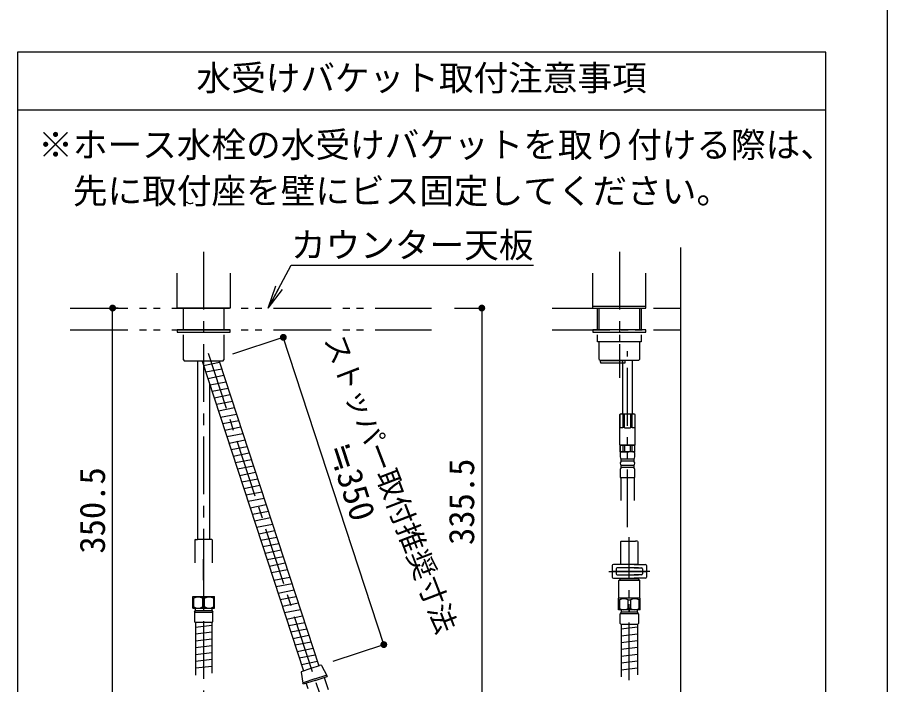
# Model space of a CAD drawing. Units: millimetres on the paper, scale 1:20. Extents: x -205 to 195, y -144 to 136.
# Drawn here: x 119.7 to 195, y 10.5 to 68.3 of the extents above; entities that cross this region are included whole.
import ezdxf
from ezdxf.enums import TextEntityAlignment as Align

# ---------------------------------------------------------------- set-up
doc = ezdxf.new("R2010")
doc.units = ezdxf.units.MM
doc.linetypes.add('CHAIN1', pattern=[8, 5, -1, 1, -1])
doc.linetypes.add('DOUBLE_CHAIN1', pattern=[8.8, 5, -1, 0.6, -0.6, 0.6, -1])
for name, color, linetype in [('0-2_2', 7, 'Continuous'), ('0-3_3', 4, 'Continuous'), ('0-B_11', 6, 'Continuous')]:
    doc.layers.add(name, color=color, linetype=linetype)
doc.styles.add('ＭＳ ゴシック', font='')
doc.styles.get('ＭＳ ゴシック').set_extended_font_data('MS Gothic')

msp = doc.modelspace()

# ---------------------------------------------------------------- hatches: boundary and pattern name
at = {"layer": '0-3_3'}
for points in [[(128.195, 43.099, 1), (127.595, 43.099, 1)], [(160.163, 43.099, 1), (159.563, 43.099, 1)], [(142.975, 40.563, 1), (142.375, 40.563, 1)], [(151.677, 13.943, 1), (151.077, 13.943, 1)]]:
    msp.add_hatch(color=132, dxfattribs=at).paths.add_polyline_path(points)

# ---------------------------------------------------------------- linework, layer by layer
at = {"layer": '0-2_2'}
msp.add_lwpolyline([(189.65, -24.721), (189.65, 65.279), (119.65, 65.279), (119.65, -24.721)], close=True, dxfattribs=at)
at = {"layer": '0-3_3'}
for p, q in [((119.65, 60.279), (189.65, 60.279)), ((177.076, 48.335), (177.076, -18.609)), ((133.477, 43.099), (133.477, 46.11)), ((138.077, 46.11), (138.077, 43.099)), ((169.476, 43.099), (169.476, 46.11)), ((174.076, 43.099), (174.076, 46.11)), ((141.369, 43.099), (142.014, 45.021)), ((141.369, 43.099), (142.308, 44.864)), ((141.369, 43.099), (142.603, 44.708)), ((128.363, 43.099), (127.895, 43.099)), ((127.895, 8.049), (127.895, 43.099)), ((138.077, 43.099), (133.477, 43.099)), ((134.028, 41.219), (134.028, 43.099)), ((137.528, 43.099), (137.528, 41.219)), ((157.511, 43.099), (159.863, 43.099)), ((159.863, 43.099), (159.863, 9.549)), ((169.476, 43.249), (174.076, 43.249)), ((169.476, 43.099), (174.076, 43.099)), ((170.026, 41.219), (170.026, 43.099)), ((173.526, 43.099), (173.526, 41.219)), ((133.478, 41.219), (133.478, 41.019)), ((135.778, 41.219), (133.478, 41.219)), ((133.478, 41.019), (134.028, 41.019)), ((134.003, 41.019), (134.637, 41.019)), ((134.028, 41.019), (135.778, 41.019)), ((134.028, 38.609), (134.028, 40.769)), ((134.922, 41.019), (135.17, 41.019)), ((138.078, 41.219), (135.778, 41.219)), ((135.778, 41.019), (137.528, 41.019)), ((136.385, 41.019), (136.633, 41.019)), ((136.918, 41.019), (137.553, 41.019)), ((137.528, 40.769), (137.528, 38.609)), ((169.476, 41.219), (169.476, 41.019)), ((171.776, 41.219), (169.476, 41.219)), ((169.476, 41.019), (170.026, 41.019)), ((169.876, 40.169), (169.876, 40.769)), ((170.001, 41.019), (170.635, 41.019)), ((170.026, 41.019), (171.776, 41.019)), ((170.921, 41.019), (171.169, 41.019)), ((174.076, 41.219), (171.776, 41.219)), ((171.776, 41.019), (173.526, 41.019)), ((171.776, 40.787), (171.776, 40.169)), ((172.383, 41.019), (172.631, 41.019)), ((172.917, 41.019), (173.551, 41.019)), ((138.292, 39.13), (142.675, 40.563)), ((151.377, 13.943), (142.675, 40.563)), ((170.026, 38.649), (170.026, 40.169)), ((173.526, 40.169), (173.526, 38.649)), ((134.028, 38.609), (134.103, 38.534)), ((134.103, 38.534), (134.128, 38.509)), ((134.218, 38.509), (134.128, 38.509)), ((137.428, 38.509), (134.218, 38.509)), ((135.278, 23.059), (135.278, 38.509)), ((135.655, 38.509), (144.428, 11.672)), ((137.128, 38.509), (145.758, 12.107)), ((137.428, 38.509), (137.453, 38.534)), ((137.453, 38.534), (137.528, 38.609)), ((170.126, 38.399), (170.126, 38.539)), ((170.136, 38.549), (171.976, 38.549)), ((172.076, 33.929), (172.076, 38.549)), ((172.286, 38.359), (172.286, 38.549)), ((172.876, 38.549), (172.876, 33.929)), ((135.778, 38.131), (137.162, 38.403)), ((135.962, 37.57), (137.346, 37.842)), ((170.176, 38.349), (172.276, 38.349)), ((136.145, 37.009), (137.529, 37.281)), ((136.278, 36.603), (136.278, 23.059)), ((136.328, 36.449), (137.712, 36.72)), ((136.512, 35.888), (137.896, 36.159)), ((136.695, 35.327), (138.079, 35.599)), ((136.878, 34.766), (138.262, 35.038)), ((137.061, 34.205), (138.446, 34.477)), ((137.245, 33.645), (138.629, 33.916)), ((172.476, 33.929), (173.076, 33.929)), ((173.076, 33.929), (173.126, 33.879)), ((137.428, 33.084), (138.812, 33.355)), ((171.826, 33.879), (171.831, 33.879)), ((171.831, 32.729), (171.831, 33.879)), ((172.081, 33.879), (172.226, 33.879)), ((172.081, 33.879), (172.081, 32.729)), ((172.226, 32.729), (172.226, 33.879)), ((172.726, 33.879), (172.871, 33.879)), ((172.726, 33.879), (172.726, 32.729)), ((172.871, 32.729), (172.871, 33.879)), ((173.121, 33.879), (173.126, 33.879)), ((173.121, 33.879), (173.121, 32.729)), ((173.126, 33.879), (173.126, 31.249)), ((137.611, 32.523), (138.996, 32.795)), ((172.081, 32.729), (171.831, 32.729)), ((172.226, 32.729), (172.726, 32.729)), ((173.121, 32.729), (172.871, 32.729)), ((137.795, 31.962), (139.179, 32.234)), ((137.978, 31.401), (139.362, 31.673)), ((138.161, 30.841), (139.546, 31.112)), ((171.826, 31.249), (173.126, 31.249)), ((171.846, 31.229), (171.826, 31.249)), ((171.826, 31.179), (171.876, 31.229)), ((171.831, 31.179), (171.826, 31.179)), ((171.826, 31.179), (171.826, 30.679)), ((171.831, 31.179), (171.826, 31.179)), ((171.831, 31.179), (171.831, 30.679)), ((173.106, 31.229), (171.846, 31.229)), ((172.081, 31.179), (172.081, 30.679)), ((172.226, 31.179), (172.081, 31.179)), ((172.226, 31.179), (172.226, 30.679)), ((172.726, 30.679), (172.726, 31.179)), ((172.871, 31.179), (172.726, 31.179)), ((172.871, 30.679), (172.871, 31.179)), ((173.076, 31.229), (173.126, 31.179)), ((173.126, 31.249), (173.106, 31.229)), ((173.121, 30.679), (173.121, 31.179)), ((173.126, 31.179), (173.121, 31.179)), ((173.126, 30.679), (173.126, 31.179)), ((138.345, 30.28), (139.729, 30.551)), ((171.876, 30.629), (171.826, 30.679)), ((171.826, 30.679), (171.831, 30.679)), ((171.836, 30.529), (171.836, 30.204)), ((171.876, 30.629), (172.476, 30.629)), ((173.016, 30.629), (171.936, 30.629)), ((172.081, 30.679), (172.226, 30.679)), ((173.026, 30.629), (172.476, 30.629)), ((172.726, 30.679), (172.871, 30.679)), ((173.026, 30.629), (173.076, 30.629)), ((173.126, 30.679), (173.076, 30.629)), ((173.116, 30.204), (173.116, 30.529)), ((173.121, 30.679), (173.126, 30.679)), ((138.528, 29.719), (139.912, 29.991)), ((138.711, 29.158), (140.095, 29.43)), ((171.926, 30.029), (173.026, 30.029)), ((171.926, 29.829), (171.926, 30.029)), ((173.026, 29.829), (171.926, 29.829)), ((173.026, 30.029), (173.026, 29.829)), ((173.026, 29.479), (173.026, 29.279)), ((138.895, 28.597), (140.279, 28.869)), ((171.836, 29.104), (171.836, 28.429)), ((173.026, 29.279), (171.926, 29.279)), ((139.078, 28.037), (140.462, 28.308)), ((171.901, 28.429), (171.901, 26.429)), ((173.051, 28.429), (173.051, 26.429)), ((139.261, 27.476), (140.645, 27.747)), ((139.445, 26.915), (140.829, 27.187)), ((139.628, 26.354), (141.012, 26.626)), ((139.811, 25.793), (141.195, 26.065)), ((139.995, 25.233), (141.379, 25.504)), ((140.178, 24.672), (141.562, 24.943)), ((140.361, 24.111), (141.745, 24.383)), ((140.545, 23.55), (141.929, 23.822)), ((135.078, 23.059), (135.028, 23.009)), ((135.028, 23.009), (135.028, 21.034)), ((135.078, 23.059), (135.247, 23.059)), ((136.528, 23.009), (136.528, 21.034)), ((140.728, 22.989), (142.112, 23.261)), ((140.911, 22.429), (142.295, 22.7)), ((171.886, 22.859), (171.886, 20.884)), ((173.336, 22.909), (173.167, 22.909)), ((173.336, 22.909), (173.386, 22.859)), ((173.386, 22.859), (173.386, 20.884)), ((141.095, 21.868), (142.479, 22.139)), ((141.278, 21.307), (142.662, 21.579)), ((141.461, 20.746), (142.845, 21.018)), ((141.644, 20.185), (143.029, 20.457)), ((171.156, 20.784), (171.156, 19.784)), ((172.221, 20.884), (171.256, 20.884)), ((171.506, 20.504), (171.506, 20.064)), ((172.221, 20.584), (171.586, 20.584)), ((173.426, 20.584), (171.842, 20.584)), ((173.417, 20.884), (171.851, 20.884)), ((173.051, 20.884), (174.016, 20.884)), ((173.051, 20.584), (173.686, 20.584)), ((173.766, 20.504), (173.766, 20.064)), ((174.116, 20.784), (174.116, 19.784)), ((141.861, 19.522), (143.246, 19.793)), ((171.256, 19.684), (172.221, 19.684)), ((171.586, 19.984), (172.221, 19.984)), ((171.886, 19.659), (171.736, 19.509)), ((171.815, 19.684), (173.453, 19.684)), ((171.824, 19.984), (173.444, 19.984)), ((171.886, 19.684), (171.886, 19.659)), ((171.886, 19.684), (171.886, 19.659)), ((171.886, 19.659), (172.636, 19.659)), ((173.686, 19.984), (173.051, 19.984)), ((174.016, 19.684), (173.051, 19.684)), ((173.536, 19.508), (173.386, 19.659)), ((142.045, 18.961), (143.429, 19.232)), ((172.636, 19.509), (171.736, 19.509)), ((171.736, 17.959), (171.736, 19.509)), ((173.536, 19.509), (172.636, 19.509)), ((173.536, 17.959), (173.536, 19.508)), ((134.828, 18.109), (135.778, 18.109)), ((134.828, 17.209), (134.828, 18.109)), ((135.778, 18.109), (136.727, 18.109)), ((136.728, 17.209), (136.727, 18.109)), ((142.228, 18.4), (143.612, 18.672)), ((142.411, 17.839), (143.796, 18.111)), ((134.828, 17.959), (134.915, 17.959)), ((136.727, 17.959), (136.64, 17.959)), ((142.595, 17.278), (143.979, 17.55)), ((172.636, 17.959), (171.686, 17.959)), ((171.686, 17.059), (171.686, 17.959)), ((171.686, 17.809), (171.774, 17.809)), ((173.586, 17.959), (172.636, 17.959)), ((173.586, 17.809), (173.498, 17.809)), ((173.586, 17.059), (173.586, 17.959)), ((134.828, 17.109), (135.778, 17.109)), ((134.983, 16.744), (135.078, 16.909)), ((134.983, 16.744), (136.573, 16.744)), ((134.983, 16.744), (134.983, 15.929)), ((135.078, 16.909), (135.078, 17.109)), ((135.078, 16.909), (136.478, 16.909)), ((135.778, 17.109), (136.728, 17.109)), ((136.573, 15.929), (136.573, 16.744)), ((136.728, 17.109), (136.728, 17.209)), ((142.778, 16.718), (144.162, 16.989)), ((171.686, 16.959), (171.686, 17.059)), ((172.636, 16.959), (171.686, 16.959)), ((173.431, 16.594), (171.841, 16.594)), ((171.841, 15.779), (171.841, 16.594)), ((173.336, 16.759), (171.936, 16.759)), ((173.586, 16.959), (172.636, 16.959)), ((173.336, 16.759), (173.336, 16.959)), ((173.431, 16.594), (173.336, 16.759)), ((173.431, 16.594), (173.431, 15.779)), ((136.503, 15.859), (135.053, 15.859)), ((135.078, 15.859), (135.078, 11.29)), ((136.478, 15.859), (136.478, 11.468)), ((142.961, 16.157), (144.346, 16.428)), ((143.145, 15.596), (144.529, 15.868)), ((136.478, 15.598), (135.078, 15.426)), ((136.478, 15.598), (136.478, 15.308)), ((143.328, 15.035), (144.712, 15.307)), ((171.911, 15.709), (173.361, 15.709)), ((171.936, 15.709), (171.936, 11.14)), ((173.336, 15.448), (171.936, 15.276)), ((173.336, 15.709), (173.336, 11.318)), ((173.336, 15.448), (173.336, 15.158)), ((136.478, 15.008), (135.078, 14.836)), ((136.478, 14.418), (135.078, 14.246)), ((143.511, 14.474), (144.895, 14.746)), ((173.336, 14.858), (171.936, 14.686)), ((136.478, 13.828), (135.078, 13.656)), ((143.695, 13.914), (145.079, 14.185)), ((143.878, 13.353), (145.262, 13.624)), ((146.994, 12.511), (151.377, 13.943)), ((173.336, 14.268), (171.936, 14.096)), ((173.336, 13.678), (171.936, 13.506)), ((136.478, 13.238), (135.078, 13.066)), ((144.061, 12.792), (145.445, 13.064)), ((173.336, 13.088), (171.936, 12.916)), ((136.478, 12.648), (135.078, 12.476)), ((136.478, 12.058), (135.078, 11.886)), ((144.245, 12.231), (145.629, 12.503)), ((145.093, 11.889), (145.82, 12.127)), ((145.923, 12.161), (145.82, 12.127)), ((145.982, 12.137), (146.452, 11.27)), ((173.336, 12.498), (171.936, 12.326)), ((144.228, 11.564), (144.362, 10.587)), ((144.263, 11.618), (145.093, 11.889)), ((173.336, 11.908), (171.936, 11.736)), ((145.394, 10.967), (144.396, 10.641)), ((145.394, 10.967), (146.392, 11.294)), ((145.435, 10.844), (146.48, 11.185)), ((146.209, 11.097), (146.551, 10.052)), ((146.455, 11.262), (146.48, 11.185))]:
    msp.add_line(p, q, dxfattribs=at)
at = {"layer": '0-3_3', "linetype": 'CHAIN1'}
for p, q in [((135.778, 47.963), (135.778, -24.051)), ((171.776, 47.963), (171.776, 37.049)), ((169.876, 41.219), (169.876, 43.099)), ((173.676, 43.099), (173.676, 41.219)), ((136.17, 39.187), (146.118, 8.753)), ((135.778, 17.109), (135.778, 16.909)), ((172.636, 16.959), (172.636, 16.759))]:
    msp.add_line(p, q, dxfattribs=at)
at = {"layer": '0-3_3', "linetype": 'DOUBLE_CHAIN1'}
for p, q in [((124.224, 43.099), (155.511, 43.099)), ((165.942, 43.099), (177.076, 43.099)), ((124.224, 41.219), (155.511, 41.219)), ((165.942, 41.219), (177.076, 41.219)), ((172.476, 24.107), (172.476, 39.371)), ((172.636, 10.852), (172.636, 23.253)), ((135.778, 22.009), (135.778, 20.509)), ((135.778, 19.534), (135.778, 21.334)), ((135.778, 20.509), (135.778, 17.109)), ((170.856, 20.284), (174.086, 20.284)), ((170.856, 20.284), (174.086, 20.284)), ((174.416, 20.284), (171.186, 20.284))]:
    msp.add_line(p, q, dxfattribs=at)
at = {"layer": '0-3_3'}
for points in [[(141.369, 43.099), (143.341, 46.804), (164.341, 46.804)], [(137.528, 41.019), (138.078, 41.019), (138.078, 41.219)], [(173.676, 40.769), (173.676, 40.169), (169.876, 40.169)], [(173.526, 41.019), (174.076, 41.019), (174.076, 41.219)], [(170.026, 38.649), (170.101, 38.574), (170.126, 38.549)], [(173.426, 38.549), (170.216, 38.549), (170.126, 38.549)], [(173.426, 38.549), (173.451, 38.574), (173.526, 38.649)], [(171.826, 31.249), (171.826, 33.879), (171.876, 33.929), (172.476, 33.929)], [(172.476, 31.229), (171.876, 31.229), (172.476, 31.229)], [(172.476, 31.229), (173.076, 31.229), (172.476, 31.229)], [(171.926, 29.279), (171.926, 29.479), (173.026, 29.479)], [(171.836, 28.429), (173.116, 28.429), (173.116, 29.104)], [(136.528, 23.009), (136.478, 23.059), (135.247, 23.059)], [(171.886, 22.859), (171.936, 22.909), (173.167, 22.909)], [(172.636, 19.659), (173.386, 19.659), (173.386, 19.684)], [(134.828, 17.109), (134.828, 17.209), (134.915, 17.209), (134.915, 17.959)], [(136.64, 17.959), (136.64, 17.209), (136.728, 17.209)], [(171.774, 17.809), (171.774, 17.059), (171.686, 17.059)], [(173.586, 16.959), (173.586, 17.059), (173.498, 17.059), (173.498, 17.809)], [(136.478, 17.109), (136.478, 16.909), (136.573, 16.744)], [(171.936, 16.959), (171.936, 16.759), (171.841, 16.594)], [(145.435, 10.844), (144.389, 10.502), (144.364, 10.578)], [(144.815, 10.115), (144.676, 10.543), (144.66, 10.59)]]:
    msp.add_lwpolyline(points, dxfattribs=at)
at = {"layer": '0-3_3', "linetype": 'DOUBLE_CHAIN1'}
msp.add_lwpolyline([(170.126, 38.539), (170.126, 38.549), (170.136, 38.549)], dxfattribs=at)
at = {"layer": '0-3_3'}
for points in [[(135.69, 17.959), (135.69, 17.209), (135.865, 17.209), (135.865, 17.959)], [(172.724, 17.809), (172.724, 17.059), (172.548, 17.059), (172.548, 17.809)]]:
    msp.add_lwpolyline(points, close=True, dxfattribs=at)
for centre, radius, start, end in [((134.258, 51.971), 0.283, 48.69201, 145.30799), ((134.614, 52.55), 0.402, 245.27433, 308.72567), ((170.136, 38.539), 0.01, 90, 180), ((170.176, 38.399), 0.05, 180, 270), ((172.276, 38.359), 0.01, 270, 360), ((171.956, 33.748), 0.181, 46.39718, 133.60282), ((172.476, 33.279), 0.65, 90, 112.61986), ((172.476, 33.279), 0.65, 67.38014, 90), ((172.996, 33.748), 0.181, 46.39718, 133.60282), ((171.956, 31.048), 0.181, 46.39718, 133.60282), ((172.476, 30.579), 0.65, 90, 112.61986), ((172.476, 30.579), 0.65, 67.38014, 90), ((172.996, 31.048), 0.181, 46.39718, 133.60282), ((171.956, 30.81), 0.181, 226.39718, 313.60282), ((171.936, 30.529), 0.1, 90, 180), ((172.051, 30.204), 0.215, 180, 234.43222), ((172.476, 31.279), 0.65, 247.38014, 292.61986), ((172.996, 30.81), 0.181, 226.39718, 313.60282), ((173.016, 30.529), 0.1, 0, 90), ((172.901, 30.204), 0.215, 305.56778, 360), ((172.051, 29.654), 0.215, 125.56778, 234.43222), ((172.901, 29.654), 0.215, 305.56778, 54.43222), ((172.051, 29.104), 0.215, 125.56778, 180), ((172.901, 29.104), 0.215, 0, 54.43222), ((171.256, 20.784), 0.1, 90, 180), ((171.586, 20.504), 0.08, 90, 180), ((173.686, 20.504), 0.08, 0, 90), ((174.016, 20.784), 0.1, 0, 90), ((171.256, 19.784), 0.1, 180, 270), ((171.586, 20.064), 0.08, 180, 270), ((173.686, 20.064), 0.08, 270, 360), ((174.016, 19.784), 0.1, 270, 360), ((135.303, 17.26), 0.799, 61.01732, 118.98268), ((136.253, 17.26), 0.799, 61.01732, 118.98268), ((172.161, 17.11), 0.799, 61.01732, 118.98268), ((173.111, 17.11), 0.799, 61.01732, 118.98268), ((135.303, 17.909), 0.8, 241.04498, 298.95502), ((136.253, 17.909), 0.8, 241.04498, 298.95502), ((172.161, 17.759), 0.8, 241.04498, 298.95502), ((173.111, 17.759), 0.8, 241.04498, 298.95502), ((135.053, 15.929), 0.07, 180, 270), ((136.503, 15.929), 0.07, 270, 360), ((171.911, 15.779), 0.07, 180, 270), ((173.361, 15.779), 0.07, 270, 360), ((145.938, 12.113), 0.05, 28.42691, 108.10202), ((144.278, 11.57), 0.05, 108.10203, 187.77708), ((144.412, 10.593), 0.05, 108.10202, 198.10202), ((146.408, 11.246), 0.05, 18.10202, 108.10202)]:
    msp.add_arc(centre, radius, start, end, dxfattribs=at)
at = {"layer": '0-B_11'}
msp.add_line((195, -143.5), (195, 136.5), dxfattribs=at)

# ---------------------------------------------------------------- texts
at = {"layer": '0-3_3', "style": 'ＭＳ ゴシック'}
for s, p in [('水受けバケット取付注意事項', (135.15, 61.279)), ('※ホース水栓の水受けバケットを取り付ける際は、', (121.455, 55.489)), ('\u3000先に取付座を壁にビス固定してください。', (121.455, 51.489)), ('カウンター天板', (143.341, 46.804))]:
    msp.add_text(s, height=2.199, dxfattribs=at).set_placement(p, align=Align.BOTTOM_LEFT)
for s, height, rotation, p in [('ストッパー取付推奨寸法', 1.833, 291.042, (145.66, 40.197)), ('≒350', 2.199, 288.102, (145.861, 30.818)), ('335.5', 2.199, 90, (159.863, 22.574)), ('350.5', 2.199, 90, (127.895, 21.824))]:
    msp.add_text(s, height=height, rotation=rotation, dxfattribs=at).set_placement(p, align=Align.BOTTOM_LEFT)

doc.saveas('drawing.dxf')
